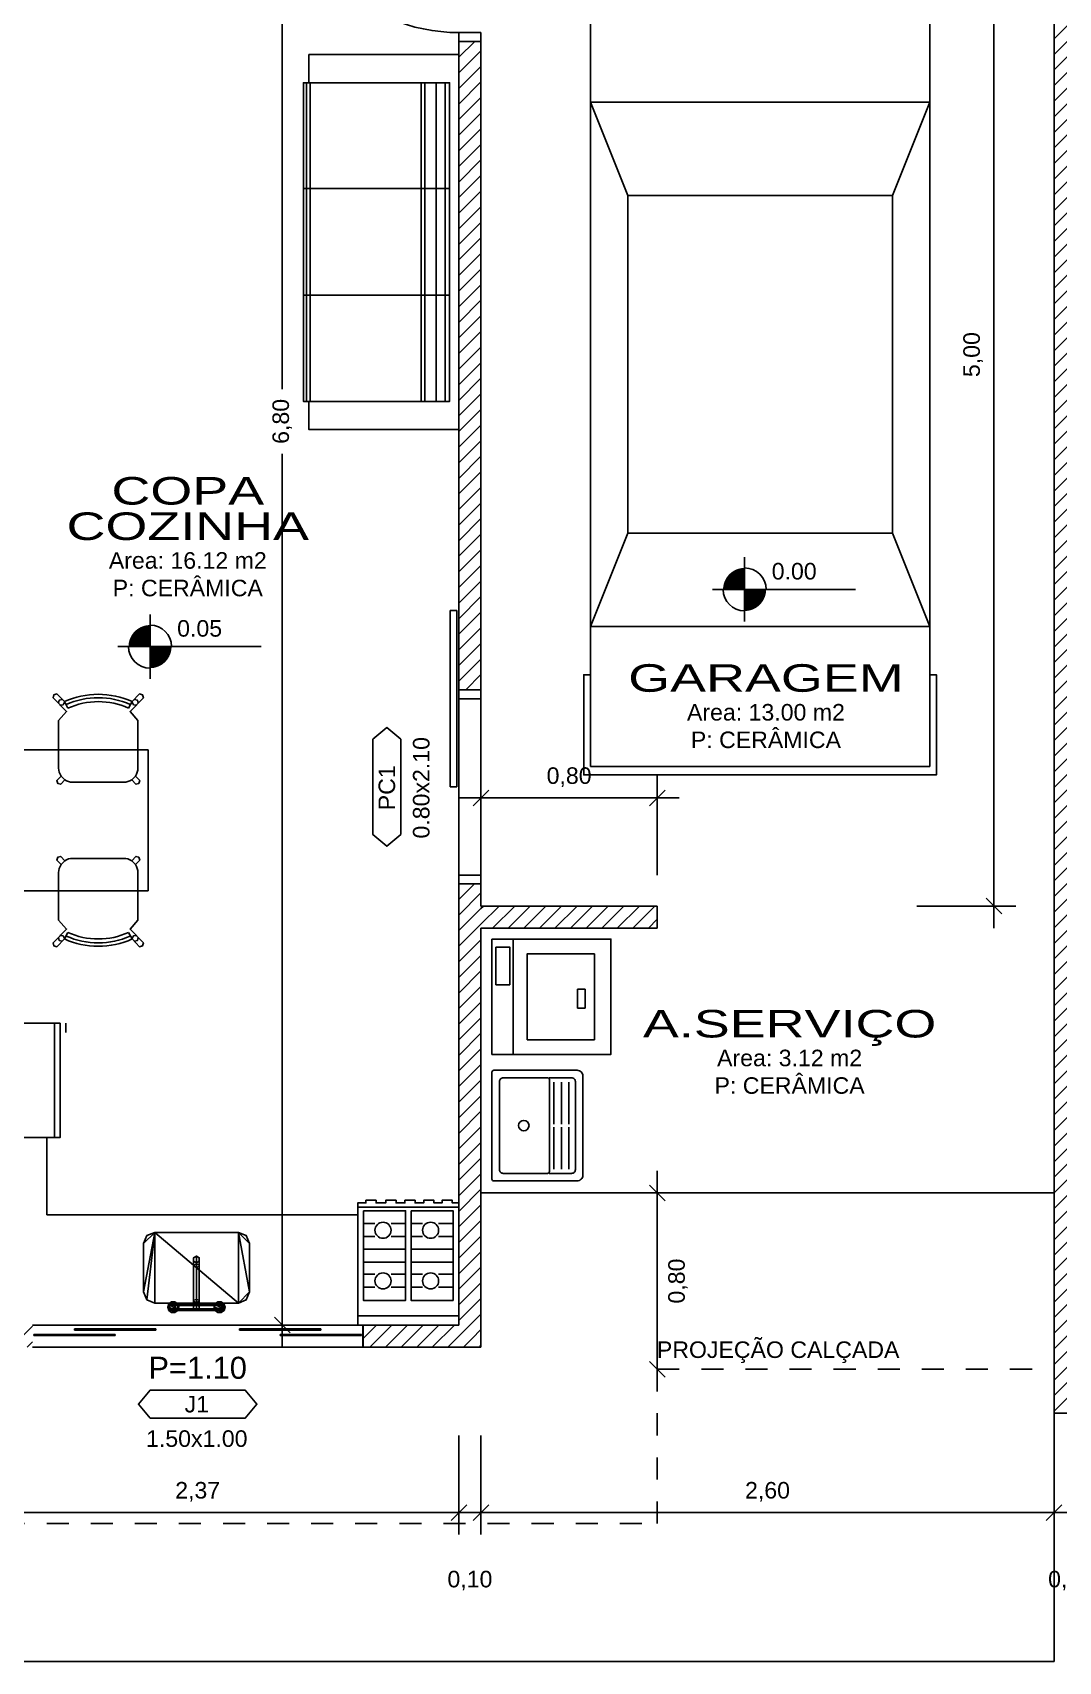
# Model space of a CAD drawing. Header units: metres. Extents: x 49 to 320, y -91 to 27.
# Drawn here: x 166.31 to 170.96, y 14.76 to 22.15 of the extents above; entities that cross this region are included whole.
import ezdxf
from ezdxf.enums import TextEntityAlignment as Align

# ---------------------------------------------------------------- set-up
doc = ezdxf.new("R2010")
doc.units = ezdxf.units.M
doc.header["$LTSCALE"] = 0.2
doc.linetypes.add('DASHED', pattern=[0.75, 0.5, -0.25])
for name, color, linetype in [('ARQ-___-___-CTA', 240, 'Continuous'), ('ARQ-___-___-LEG', 3, 'Continuous'), ('ARQ-___-___-TXT', 4, 'Continuous'), ('ARQ-___-___-VST', 9, 'Continuous'), ('ARQ-ALV', 6, 'Continuous'), ('ARQ-ALV-___-HTC', 13, 'Continuous'), ('ARQ-CXO', 2, 'Continuous'), ('ARQ-DVI', 1, 'Continuous'), ('ARQ-EQP', 24, 'Continuous'), ('ARQ-EQP-___-INT', 7, 'Continuous'), ('ARQ-MOB-___-INT', 7, 'Continuous'), ('ARQ-PIS', 2, 'Continuous')]:
    doc.layers.add(name, color=color, linetype=linetype)
doc.styles.add('REGUA100', font='arial.ttf')
doc.styles.add('REGUA60', font='arial.ttf')
doc.styles.add('REGUA80', font='arial.ttf')
doc.dimstyles.new('Active3D', dxfattribs={"dimtxt": 1.5, "dimasz": 0.01, "dimexe": 2, "dimexo": 3, "dimgap": 0.98, "dimtad": 1, "dimlfac": -1, "dimrnd": 0.005, "dimzin": 0, "dimtxsty": 'REGUA60', "dimblk": 'COTATR', "dimcen": 4, "dimdle": 4, "dimclrt": 2, "dimadec": 0, "dimazin": 0, "dimtfac": 1, "dimtmove": 2, "dimatfit": 2, "dimfxl": 1, "dimarcsym": 0})
pattern_1 = [(45, (187.28258, -1), (-0.03535534, 0.03535534), [])]

# ---------------------------------------------------------------- blocks, each defined once
blk = doc.blocks.new('IndEsq1')
blk.add_lwpolyline([(-4.32, 0.44), (4.32, 0.44), (5.38, 1.7), (4.32, 2.96), (-4.32, 2.96), (-5.38, 1.7)], close=True)
at = {"color": 0, "style": 'REGUA60', "width": 1.4}
for tag, p in [('CODESQUAD', (-0.08, 0.95)), ('DIMESQUAD', (-0.08, -2.17))]:
    blk.add_attdef(tag, text='', height=1.5, dxfattribs=at).set_placement(p, align=Align.CENTER)
at = {"color": 0, "style": 'REGUA60', "width": 1.4, "flags": 9}
blk.add_attdef('PEITORIL', text='', height=1.5, dxfattribs=at).set_placement((0.22, -4.49), align=Align.CENTER)
at = {"style": 'REGUA60', "width": 1.4, "flags": 9}
blk.add_attdef('LOCAL', text='', height=1.5, dxfattribs=at).set_placement((-0.08, -6.56), align=Align.CENTER)
blk = doc.blocks.new('MBSOF232')
at = {"color": 0}
blk.add_lwpolyline([(100, 80), (-100, 80), (-100, 0), (-85, 0), (-85, -3), (85, -3), (85, 0), (100, 0)], close=True, dxfattribs=at)
at = {"layer": 'ARQ-MOB-___-INT'}
for p, q in [((85, 72.61), (-85, 72.61)), ((-28.51, -3), (-28.51, 75)), ((28.33, -3), (28.33, 75)), ((85, 67.93), (-85, 67.93)), ((85, 61.9), (-85, 61.9)), ((85, 59.89), (-85, 59.89)), ((85, 0.66), (-85, 0.66)), ((85, -1.35), (-85, -1.35))]:
    blk.add_line(p, q, dxfattribs=at)
blk.add_lwpolyline([(85, 0), (85, 75), (-85, 75), (-85, 0)], dxfattribs=at)
blk = doc.blocks.new('MCCUB1_3')
at = {"color": 254}
mesh = blk.add_polyface(dxfattribs=at)
corners = [(-1.37, -30.51, 100.3), (-1.37, -30.51, 95.49), (-0.07, -31.26, 95.49), (-0.07, -31.26, 100.61), (-1.37, -29.01, 99.68), (-1.37, -29.01, 95.49), (-0.07, -28.26, 99.37), (-0.07, -28.26, 95.49), (1.23, -29.01, 99.68), (1.23, -29.01, 95.49), (1.23, -30.51, 100.3), (1.23, -30.51, 95.49), (-1.37, -27.24, 103.57), (-0.07, -27.55, 104.32), (-1.37, -26.62, 102.07), (-0.07, -26.31, 101.32), (1.23, -26.62, 102.07), (1.23, -27.24, 103.57), (-1.37, -10.62, 103.57), (-0.07, -10.31, 104.32), (-1.37, -11.24, 102.07), (-0.07, -11.55, 101.32), (1.23, -11.24, 102.07), (1.23, -10.62, 103.57), (-1.37, -7.57, 100.52), (-0.07, -7.04, 101.05), (-1.37, -8.63, 99.46), (-0.07, -9.16, 98.93), (1.23, -8.63, 99.46), (1.23, -7.57, 100.52), (-12.07, -6.6, 99.98), (-12.07, -7.35, 101.29), (11.93, -7.35, 101.29), (11.93, -6.6, 99.98), (-12.07, -7.36, 98.69), (11.93, -7.36, 98.69), (-12.07, -8.86, 98.7), (11.93, -8.86, 98.7), (-12.07, -9.6, 100), (11.93, -9.6, 100), (-12.07, -8.85, 101.29), (11.93, -8.85, 101.29), (12.46, -6.63, 106.88), (11.21, -5.72, 106.88), (9.67, -5.72, 106.88), (8.42, -6.62, 106.88), (7.93, -8.09, 106.88), (8.4, -9.56, 106.88), (9.64, -10.47, 106.88), (12.44, -9.59, 106.88), (11.19, -10.48, 106.88), (12.93, -8.12, 106.88), (12.46, -6.63, 101.88), (11.21, -5.72, 101.88), (9.67, -5.72, 101.88), (8.42, -6.62, 101.88), (7.93, -8.09, 101.88), (8.4, -9.56, 101.88), (9.64, -10.47, 101.88), (11.19, -10.48, 101.88), (12.44, -9.59, 101.88), (12.93, -8.12, 101.88), (-8.07, -8.12, 101.88), (-8.54, -6.63, 101.88), (-8.54, -6.63, 106.88), (-8.07, -8.12, 106.88), (-8.56, -9.59, 101.88), (-8.56, -9.59, 106.88), (-9.81, -10.48, 101.88), (-9.81, -10.48, 106.88), (-11.36, -10.47, 101.88), (-11.36, -10.47, 106.88), (-12.6, -9.56, 101.88), (-12.6, -9.56, 106.88), (-13.07, -8.09, 101.88), (-13.07, -8.09, 106.88), (-12.58, -6.62, 101.88), (-12.58, -6.62, 106.88), (-11.33, -5.72, 101.88), (-11.33, -5.72, 106.88), (-9.79, -5.72, 101.88), (-9.79, -5.72, 106.88)]
mesh.append_faces([[corners[k] for k in face] for face in [(30, 31, 32, 33), (34, 30, 33, 35), (36, 34, 35, 37), (38, 36, 37, 39), (40, 38, 39, 41), (31, 40, 41, 32), (52, 53, 43, 42), (53, 54, 44, 43), (54, 55, 45, 44), (55, 56, 46, 45), (56, 57, 47, 46), (57, 58, 48, 47), (58, 59, 50, 48), (59, 60, 49, 50), (60, 61, 51, 49), (61, 52, 42, 51), (62, 63, 64, 65), (66, 62, 65, 67), (68, 66, 67, 69), (70, 68, 69, 71), (72, 70, 71, 73), (74, 72, 73, 75), (76, 74, 75, 77), (78, 76, 77, 79), (80, 78, 79, 81), (63, 80, 81, 64)]], dxfattribs={"color": 254})
mesh.append_faces([[corners[k] for k in face] for face in [(32, 37, 35, 33), (49, 48, 50), (42, 49, 51), (64, 67, 65), (67, 71, 69)]], dxfattribs={"vtx0": -1, "color": 254})
mesh.append_faces([[corners[k] for k in face] for face in [(32, 39, 37), (42, 44, 45), (42, 45, 46), (42, 46, 47), (42, 47, 48), (64, 73, 71), (64, 75, 73), (64, 77, 75), (64, 79, 77)]], dxfattribs={"vtx0": -1, "vtx2": -1, "color": 254})
mesh.append_faces([[corners[k] for k in face] for face in [(24, 18, 19, 25), (26, 20, 18, 24), (27, 21, 20, 26), (28, 22, 21, 27), (29, 23, 22, 28), (25, 19, 23, 29)]], dxfattribs={"vtx1": -1, "color": 254})
mesh.append_faces([[corners[k] for k in face] for face in [(36, 38, 31)]], dxfattribs={"vtx1": -1, "vtx2": -1, "color": 254})
mesh.append_faces([[corners[k] for k in face] for face in [(12, 0, 3, 13), (14, 4, 0, 12), (15, 6, 4, 14), (16, 8, 6, 15), (17, 10, 8, 16), (13, 3, 10, 17), (18, 12, 13, 19), (20, 14, 12, 18), (21, 15, 14, 20), (22, 16, 15, 21), (23, 17, 16, 22), (19, 13, 17, 23)]], dxfattribs={"vtx1": -1, "vtx3": -1, "color": 254})
mesh.append_faces([[corners[k] for k in face] for face in [(32, 41, 39), (30, 34, 36, 31), (38, 40, 31), (42, 43, 44), (64, 81, 79)]], dxfattribs={"vtx2": -1, "color": 254})
mesh.append_faces([[corners[k] for k in face] for face in [(0, 1, 2, 3), (4, 5, 1, 0), (6, 7, 5, 4), (8, 9, 7, 6), (10, 11, 9, 8), (3, 2, 11, 10)]], dxfattribs={"vtx3": -1, "color": 254})
mesh = blk.add_polyface(dxfattribs=at)
corners = [(-24, -37, 70), (-22.54, -40.54, 70), (-19, -42, 70), (-24, -15, 70), (-22.54, -11.46, 70), (-19, -10, 70), (19, -10, 70), (19, -42, 70), (24, -15, 70), (24, -37, 70), (22.54, -40.54, 70), (22.54, -11.46, 70), (-24, -37, 85), (-22.54, -40.54, 85), (-19, -42, 85), (19, -42, 85), (22.54, -40.54, 85), (24, -37, 85), (24, -15, 85), (22.54, -11.46, 85), (19, -10, 85), (-19, -10, 85), (-22.54, -11.46, 85), (-24, -15, 85)]
mesh.append_faces([[corners[k] for k in face] for face in [(9, 7, 10), (6, 8, 11)]], dxfattribs={"vtx0": -1, "color": 254})
mesh.append_faces([[corners[k] for k in face] for face in [(0, 2, 3), (3, 2, 4), (4, 2, 5), (5, 2, 6), (8, 7, 9)]], dxfattribs={"vtx0": -1, "vtx1": -1, "color": 254})
mesh.append_faces([[corners[k] for k in face] for face in [(6, 7, 8)]], dxfattribs={"vtx0": -1, "vtx1": -1, "vtx2": -1, "color": 254})
mesh.append_faces([[corners[k] for k in face] for face in [(6, 2, 7)]], dxfattribs={"vtx0": -1, "vtx2": -1, "color": 254})
mesh.append_faces([[corners[k] for k in face] for face in [(12, 13, 0), (13, 14, 1), (14, 15, 2), (15, 16, 7), (16, 17, 10), (17, 18, 9), (18, 19, 8), (19, 20, 11), (20, 21, 6), (21, 22, 5), (22, 23, 4), (23, 12, 3)]], dxfattribs={"vtx1": -1, "color": 254})
mesh.append_faces([[corners[k] for k in face] for face in [(0, 1, 2), (13, 1, 0), (14, 2, 1), (15, 7, 2), (16, 10, 7), (17, 9, 10), (18, 8, 9), (19, 11, 8), (20, 6, 11), (21, 5, 6), (22, 4, 5), (23, 3, 4), (12, 0, 3)]], dxfattribs={"vtx2": -1, "color": 254})
blk = doc.blocks.new('EQF4B__2')
at = {"color": 0}
blk.add_lwpolyline([(25.5, -5), (-25.5, -5), (-25.5, -66.5), (-21.38, -66.5), (-21.38, -67.88), (-16.2, -67.88), (-16.2, -66.5), (-11.34, -66.5), (-11.34, -67.88), (-6.17, -67.88), (-6.17, -66.5), (-1.71, -66.5), (-1.71, -67.88), (3.46, -67.88), (3.46, -66.5), (7.78, -66.5), (7.78, -67.88), (12.95, -67.88), (12.95, -66.5), (17, -66.5), (17, -67.88), (22.17, -67.88), (22.17, -66.5), (25.5, -66.5)], close=True, dxfattribs=at)
at = {"layer": 'ARQ-EQP-___-INT'}
for p, q in [((-25.3, -9.71), (25.3, -9.71)), ((-22.6, -24.06), (-16.79, -24.06)), ((-8.71, -24.06), (-1.4, -24.06)), ((1.41, -24.06), (7.22, -24.06)), ((15.3, -24.06), (22.61, -24.06)), ((-22.6, -30.61), (-16.79, -30.61)), ((-8.71, -30.61), (-1.4, -30.61)), ((1.41, -30.61), (7.22, -30.61)), ((15.3, -30.61), (22.61, -30.61)), ((-22.6, -36.68), (-1.4, -36.68)), ((1.41, -36.68), (22.61, -36.68)), ((-22.6, -43.28), (-1.4, -43.28)), ((1.41, -43.28), (22.61, -43.28)), ((-22.6, -49.56), (-16.79, -49.56)), ((-22.6, -56.11), (-16.79, -56.11)), ((-8.71, -49.56), (-1.4, -49.56)), ((-8.71, -56.11), (-1.4, -56.11)), ((1.41, -49.56), (7.22, -49.56)), ((1.41, -56.11), (7.22, -56.11)), ((15.3, -49.56), (22.61, -49.56)), ((15.3, -56.11), (22.61, -56.11)), ((-25.3, -64.38), (25.3, -64.38))]:
    blk.add_line(p, q, dxfattribs=at)
for points in [[(-22.6, -62.6), (-1.4, -62.6), (-1.4, -17.4), (-22.6, -17.4)], [(1.41, -62.6), (22.61, -62.6), (22.61, -17.4), (1.41, -17.4)]]:
    blk.add_lwpolyline(points, close=True, dxfattribs=at)
for centre in [(-12.75, -27.25), (11.26, -27.25), (-12.75, -52.75), (11.26, -52.75)]:
    blk.add_circle(centre, 4.04, dxfattribs=at)
blk = doc.blocks.new('EQREFR22')
at = {"color": 0}
blk.add_lwpolyline([(30.5, -10), (-30.5, -10), (-30.5, -76), (30.5, -76)], close=True, dxfattribs=at)
at = {"layer": 'ARQ-EQP-___-INT'}
for p, q in [((-30.5, -73), (30.5, -73)), ((-30.5, -79), (-25.5, -79))]:
    blk.add_line(p, q, dxfattribs=at)
blk = doc.blocks.new('MBCAD4_2')
at = {"color": 0}
blk.add_lwpolyline([(0.02, 49.68, 0.106639), (-19.24, 45.52), (-23.45, 49.88), (-25.13, 49.43), (-25.63, 47.77), (-18.01, 39.93), (-22.5, 34.87), (-22.5, 7.87, 0.159591), (-21.02, 3.34), (-23.5, 0.83), (-22.98, -0.82), (-21.31, -1.27), (-18.97, 1.19, 0.162734), (-14.5, -0.13), (0, -0.13), (14.5, -0.13, 0.162734), (18.97, 1.19), (21.31, -1.27), (22.98, -0.82), (23.5, 0.83), (21.02, 3.34, 0.159591), (22.5, 7.87), (22.5, 34.87), (18.01, 39.93), (25.63, 47.77), (25.13, 49.43), (23.45, 49.88), (19.24, 45.52, 0.106639), (-0.02, 49.68)], format="xyb", dxfattribs=at)
at = {"layer": 'ARQ-MOB-___-INT'}
for p, q in [((-17.22, 41.8), (-19.24, 45.52)), ((17.25, 41.79), (19.24, 45.52)), ((-18.97, 1.19), (-21.02, 3.34)), ((18.97, 1.19), (21.02, 3.34))]:
    blk.add_line(p, q, dxfattribs=at)
for points in [[(-20.47, 46.81), (-22.16, 46.38), (-22.64, 44.7)], [(20.47, 46.81), (22.16, 46.38), (22.64, 44.7)], [(-19.21, 45.27), (-19.99, 43.71), (-21.73, 43.57)], [(19.21, 45.27), (19.99, 43.71), (21.73, 43.57)]]:
    blk.add_lwpolyline(points, dxfattribs=at)
for radius in [43.95, 41.7]:
    blk.add_arc((0, 3.82), radius, 65.57124, 114.39729, dxfattribs=at)
blk = doc.blocks.new('ACVEIC22')
at = {"color": 0}
blk.add_lwpolyline([(77, 180.74), (80, 180.74), (80, 226.21), (-80, 226.21), (-80, 180.74), (-77, 180.74), (-77, -130.66), (-80, -130.66), (-80, -196.28), (80, -196.28), (80, -130.66), (77, -130.66)], close=True, dxfattribs=at)
at = {"layer": 'ARQ-EQP-___-INT'}
for p, q in [((77, 222.31), (-77, 222.31)), ((-77, 222.31), (-77, 180.74)), ((77, 180.74), (77, 222.31)), ((77, 158.93), (-77, 158.93)), ((-60, 116.64), (-77, 158.93)), ((60, 116.64), (77, 158.93)), ((-60, -36.48), (-77, -78.77)), ((60, -36.48), (77, -78.77)), ((-77, -78.77), (77, -78.77)), ((-77, -130.66), (-77, -196.28)), ((77, -130.66), (77, -196.28)), ((-77, -169.29), (77, -169.29))]:
    blk.add_line(p, q, dxfattribs=at)
for points in [[(60, 116.64), (-60, 116.64), (-60, -36.48), (60, -36.48)], [(-39.03, -191.08), (-39.03, -174.28), (-74.03, -174.28), (-74.03, -191.08)], [(73.64, -191.08), (73.64, -174.28), (38.64, -174.28), (38.64, -191.08)]]:
    blk.add_lwpolyline(points, close=True, dxfattribs=at)
blk = doc.blocks.new('EQLAV1_2')
at = {"color": 0}
blk.add_lwpolyline([(30.75, -10), (-30.75, -10), (-30.75, -73.5), (30.75, -73.5)], close=True, dxfattribs=at)
at = {"layer": 'ARQ-EQP-___-INT'}
blk.add_line((30.75, -21.33), (-30.75, -21.33), dxfattribs=at)
for points in [[(6.39, -19.59), (26.39, -19.59), (26.39, -12.1), (6.39, -12.1)], [(22.95, -64.65), (22.95, -28.84), (-22.96, -28.84), (-22.96, -64.65)], [(3.97, -59.71), (3.97, -55.71), (-6.03, -55.71), (-6.03, -59.71)]]:
    blk.add_lwpolyline(points, close=True, dxfattribs=at)
blk = doc.blocks.new('SAT13S_2')
at = {"layer": 'ARQ-EQP', "color": 0, "linetype": 'ByBlock'}
blk.add_lwpolyline([(-26.5, -48.5), (26.5, -48.5, 0.414214), (29.5, -45.5), (29.5, -1, 0.414214), (28.5, 0), (-28.5, 0, 0.414214), (-29.5, -1), (-29.5, -45.5, 0.414214)], format="xyb", close=True, dxfattribs=at)
at = {"layer": 'ARQ-EQP-___-INT'}
for points in [[(25.5, -27.69), (25.5, -6, 0.414214), (23.5, -4), (-23.5, -4, 0.414214), (-25.5, -6), (-25.5, -27.69)], [(-25.5, -27.84), (-25.5, -29.65, 0.414214), (-24.5, -30.65), (-23.25, -30.65), (23.1, -30.65), (24.5, -30.65, 0.414214), (25.5, -29.65), (25.5, -27.84)], [(-25.5, -30.5), (-25.5, -42.5, 0.414214), (-23.5, -44.5)], [(-23.5, -44.5), (23.5, -44.5, 0.414214), (25.5, -42.5), (25.5, -30.5, 0.414214)], [(-23.25, -33.03), (-0.9, -33.03, 0.414214)], [(0.75, -33.03), (23.1, -33.03, 0.414214)], [(-23.25, -37.03), (-0.9, -37.03, 0.414214)], [(-23.25, -41.03), (-0.9, -41.03, 0.414214)], [(0.75, -37.03), (23.1, -37.03, 0.414214)], [(0.75, -41.03), (23.1, -41.03, 0.414214)]]:
    blk.add_lwpolyline(points, format="xyb", dxfattribs=at)
blk.add_circle((0, -17), 2.8, dxfattribs=at)
blk = doc.blocks.new('IndUni1')
at = {"color": 4, "style": 'REGUA100', "width": 1.4, "flags": 8}
blk.add_attdef('NOME1', text='', height=2.5, dxfattribs=at).set_placement((0.24, 2.99), align=Align.CENTER)
at = {"color": 4, "style": 'REGUA100', "width": 1.4}
blk.add_attdef('NOME2', text='', height=2.5, dxfattribs=at).set_placement((0.24, -0.22), align=Align.CENTER)
at = {"color": 0, "style": 'REGUA60', "width": 1.4}
for tag, p in [('AREA', (0.24, -2.82)), ('PERIM', (0.24, -5.32)), ('PISO', (0.24, -7.82)), ('PAREDE', (0.24, -10.32)), ('TETO', (0.24, -12.82))]:
    blk.add_attdef(tag, text='', height=1.5, dxfattribs=at).set_placement(p, align=Align.CENTER)
blk = doc.blocks.new('COTATR')
at = {"color": 6}
blk.add_line((-71, -71), (71, 71), dxfattribs=at)
at = {"color": 0, "linetype": 'ByBlock'}
blk.add_line((0, 0), (200, 0), dxfattribs=at)
blk = doc.blocks.new('*D102')
at = {"layer": 'ARQ-___-___-CTA', "color": 0, "lineweight": -2, "transparency": 16777216}
for p, q in [((168.2439, 15.786), (168.2439, 15.336)), ((165.8744, 15.436), (168.2434, 15.436))]:
    blk.add_line(p, q, dxfattribs=at)
at = {"layer": 'Defpoints', "color": 0, "transparency": 16777216}
for p in [(165.8739, 15.936), (168.2439, 15.936), (168.2439, 15.436)]:
    blk.add_point(p, dxfattribs=at)
at = {"layer": 'ARQ-___-___-CTA', "color": 0, "lineweight": -2, "transparency": 16777216, "xscale": 0.0005, "yscale": 0.0005, "zscale": 0.0005, "rotation": 180}
blk.add_blockref('COTATR', (165.8739, 15.436), dxfattribs=at)
at = {"layer": 'ARQ-___-___-CTA', "color": 0, "lineweight": -2, "transparency": 16777216, "xscale": 0.0005, "yscale": 0.0005, "zscale": 0.0005}
blk.add_blockref('COTATR', (168.2439, 15.436), dxfattribs=at)
at = {"layer": 'ARQ-___-___-CTA', "color": 2, "transparency": 16777216, "insert": (167.0589, 15.5301), "char_height": 0.075, "attachment_point": 5, "style": 'REGUA60'}
blk.add_mtext('2,37', dxfattribs=at)
blk = doc.blocks.new('*D103')
at = {"layer": 'ARQ-___-___-CTA', "color": 0, "lineweight": -2, "transparency": 16777216}
for p, q in [((168.3439, 15.786), (168.3439, 15.336)), ((168.2444, 15.436), (168.3434, 15.436))]:
    blk.add_line(p, q, dxfattribs=at)
at = {"layer": 'Defpoints', "color": 0, "transparency": 16777216}
for p in [(168.2439, 15.936), (168.3439, 15.936), (168.3439, 15.436)]:
    blk.add_point(p, dxfattribs=at)
at = {"layer": 'ARQ-___-___-CTA', "color": 0, "lineweight": -2, "transparency": 16777216, "xscale": 0.0005, "yscale": 0.0005, "zscale": 0.0005, "rotation": 180}
blk.add_blockref('COTATR', (168.2439, 15.436), dxfattribs=at)
at = {"layer": 'ARQ-___-___-CTA', "color": 0, "lineweight": -2, "transparency": 16777216, "xscale": 0.0005, "yscale": 0.0005, "zscale": 0.0005}
blk.add_blockref('COTATR', (168.3439, 15.436), dxfattribs=at)
at = {"layer": 'ARQ-___-___-CTA', "color": 2, "transparency": 16777216, "insert": (168.2939, 15.1273), "char_height": 0.075, "attachment_point": 5, "style": 'REGUA60'}
blk.add_mtext('0,10', dxfattribs=at)
blk = doc.blocks.new('*D104')
at = {"layer": 'ARQ-___-___-CTA', "color": 0, "lineweight": -2, "transparency": 16777216}
for p, q in [((170.9439, 15.786), (170.9439, 15.336)), ((168.3444, 15.436), (170.9434, 15.436))]:
    blk.add_line(p, q, dxfattribs=at)
at = {"layer": 'Defpoints', "color": 0, "transparency": 16777216}
for p in [(168.3439, 15.936), (170.9439, 15.936), (170.9439, 15.436)]:
    blk.add_point(p, dxfattribs=at)
at = {"layer": 'ARQ-___-___-CTA', "color": 0, "lineweight": -2, "transparency": 16777216, "xscale": 0.0005, "yscale": 0.0005, "zscale": 0.0005, "rotation": 180}
blk.add_blockref('COTATR', (168.3439, 15.436), dxfattribs=at)
at = {"layer": 'ARQ-___-___-CTA', "color": 0, "lineweight": -2, "transparency": 16777216, "xscale": 0.0005, "yscale": 0.0005, "zscale": 0.0005}
blk.add_blockref('COTATR', (170.9439, 15.436), dxfattribs=at)
at = {"layer": 'ARQ-___-___-CTA', "color": 2, "transparency": 16777216, "insert": (169.6439, 15.5301), "char_height": 0.075, "attachment_point": 5, "style": 'REGUA60'}
blk.add_mtext('2,60', dxfattribs=at)
blk = doc.blocks.new('*D105')
at = {"layer": 'ARQ-___-___-CTA', "color": 0, "lineweight": -2, "transparency": 16777216}
for p, q in [((171.0939, 15.786), (171.0939, 15.336)), ((170.9444, 15.436), (171.0934, 15.436))]:
    blk.add_line(p, q, dxfattribs=at)
at = {"layer": 'Defpoints', "color": 0, "transparency": 16777216}
for p in [(170.9439, 15.936), (171.0939, 15.936), (171.0939, 15.436)]:
    blk.add_point(p, dxfattribs=at)
at = {"layer": 'ARQ-___-___-CTA', "color": 0, "lineweight": -2, "transparency": 16777216, "xscale": 0.0005, "yscale": 0.0005, "zscale": 0.0005, "rotation": 180}
blk.add_blockref('COTATR', (170.9439, 15.436), dxfattribs=at)
at = {"layer": 'ARQ-___-___-CTA', "color": 0, "lineweight": -2, "transparency": 16777216, "xscale": 0.0005, "yscale": 0.0005, "zscale": 0.0005}
blk.add_blockref('COTATR', (171.0939, 15.436), dxfattribs=at)
at = {"layer": 'ARQ-___-___-CTA', "color": 2, "transparency": 16777216, "insert": (171.0189, 15.1273), "char_height": 0.075, "attachment_point": 5, "style": 'REGUA60'}
blk.add_mtext('0,15', dxfattribs=at)
blk = doc.blocks.new('*D151')
at = {"layer": 'ARQ-___-___-CTA', "color": 0, "lineweight": -2, "transparency": 16777216}
for p, q in [((168.3439, 18.3261), (168.3439, 18.7761)), ((169.1439, 18.3261), (169.1439, 18.7761)), ((168.3444, 18.6761), (169.1434, 18.6761))]:
    blk.add_line(p, q, dxfattribs=at)
at = {"layer": 'Defpoints', "color": 0, "transparency": 16777216}
for p in [(169.1439, 18.6761), (168.3439, 18.1761), (169.1439, 18.1761)]:
    blk.add_point(p, dxfattribs=at)
at = {"layer": 'ARQ-___-___-CTA', "color": 0, "lineweight": -2, "transparency": 16777216, "xscale": 0.0005, "yscale": 0.0005, "zscale": 0.0005, "rotation": 180}
blk.add_blockref('COTATR', (168.3439, 18.6761), dxfattribs=at)
at = {"layer": 'ARQ-___-___-CTA', "color": 0, "lineweight": -2, "transparency": 16777216, "xscale": 0.0005, "yscale": 0.0005, "zscale": 0.0005}
blk.add_blockref('COTATR', (169.1439, 18.6761), dxfattribs=at)
at = {"layer": 'ARQ-___-___-CTA', "color": 2, "transparency": 16777216, "insert": (168.7439, 18.7702), "char_height": 0.075, "attachment_point": 5, "style": 'REGUA60'}
blk.add_mtext('0,80', dxfattribs=at)
blk = doc.blocks.new('*D152')
at = {"layer": 'ARQ-___-___-CTA', "color": 0, "lineweight": -2, "transparency": 16777216}
for p, q in [((170.3207, 23.186), (170.7707, 23.186)), ((170.6707, 23.1855), (170.6707, 18.1865)), ((170.3207, 18.186), (170.7707, 18.186))]:
    blk.add_line(p, q, dxfattribs=at)
at = {"layer": 'Defpoints', "color": 0, "transparency": 16777216}
for p in [(170.1707, 23.186), (170.1707, 18.186), (170.6707, 18.186)]:
    blk.add_point(p, dxfattribs=at)
at = {"layer": 'ARQ-___-___-CTA', "color": 0, "lineweight": -2, "transparency": 16777216, "xscale": 0.0005, "yscale": 0.0005, "zscale": 0.0005}
for p, rotation in [((170.6707, 23.186), 90), ((170.6707, 18.186), 270)]:
    blk.add_blockref('COTATR', p, dxfattribs=dict(at, rotation=rotation))
at = {"layer": 'ARQ-___-___-CTA', "color": 2, "transparency": 16777216, "insert": (170.5766, 20.686), "char_height": 0.075, "attachment_point": 5, "rotation": 90, "style": 'REGUA60'}
blk.add_mtext('5,00', dxfattribs=at)
blk = doc.blocks.new('NivelPB')
for p, q in [((0, -2.92), (0, 2.92)), ((-2.92, 0), (10.07, 0))]:
    blk.add_line(p, q)
at = {"const_width": 1.95}
for points in [[(-0.98, 0, -0.414214), (0, 0.98, -0.618034)], [(0, -0.98, 0.414214), (0.98, 0, 0.618034)]]:
    blk.add_lwpolyline(points, format="xyb", dxfattribs=at)
for start, end in [(0, 90), (180, 270)]:
    blk.add_arc((0, 0), 1.95, start, end)
at = {"color": 0, "linetype": 'ByBlock', "style": 'REGUA60', "width": 1.4}
blk.add_attdef('NIVEL', (2.46, 0.9), '', height=1.5, dxfattribs=at)
blk = doc.blocks.new('*D191')
at = {"layer": 'ARQ-___-___-CTA', "color": 0, "lineweight": -2, "transparency": 16777216}
for p, q in [((167.0925, 23.086), (167.5425, 23.086)), ((167.4425, 23.0855), (167.4425, 20.5297)), ((167.4425, 16.2865), (167.4425, 20.2367)), ((167.0925, 16.286), (167.5425, 16.286))]:
    blk.add_line(p, q, dxfattribs=at)
at = {"layer": 'Defpoints', "color": 0, "transparency": 16777216}
for p in [(166.9425, 23.086), (167.4425, 23.086), (166.9425, 16.286)]:
    blk.add_point(p, dxfattribs=at)
at = {"layer": 'ARQ-___-___-CTA', "color": 0, "lineweight": -2, "transparency": 16777216, "xscale": 0.0005, "yscale": 0.0005, "zscale": 0.0005}
for p, rotation in [((167.4425, 23.086), 90), ((167.4425, 16.286), 270)]:
    blk.add_blockref('COTATR', p, dxfattribs=dict(at, rotation=rotation))
at = {"layer": 'ARQ-___-___-CTA', "color": 2, "transparency": 16777216, "insert": (167.4425, 20.3832), "char_height": 0.075, "attachment_point": 5, "rotation": 90, "style": 'REGUA60'}
blk.add_mtext('6,80', dxfattribs=at)

msp = doc.modelspace()

# ---------------------------------------------------------------- hatches: boundary and pattern name
at = {"layer": 'ARQ-ALV-___-HTC'}
h = msp.add_hatch(dxfattribs=at)
h.set_pattern_fill('_U', color=256, scale=0.05, angle=45, style=0, pattern_type=0)
h.set_pattern_definition(pattern_1)
h.paths.add_polyline_path([(171.0939, 24.186), (170.9439, 24.186), (170.9439, 15.886), (171.0939, 15.886)])
h = msp.add_hatch(dxfattribs=at)
h.set_pattern_fill('_U', color=256, scale=0.05, angle=45, style=0, pattern_type=0)
h.set_pattern_definition(pattern_1)
h.paths.add_polyline_path([(168.2439, 22.986), (168.3439, 22.986), (168.3439, 23.186), (168.2439, 23.086)])
h.paths.add_polyline_path([(168.2439, 18.286), (168.2439, 16.286), (168.3439, 16.186), (168.3439, 18.286)])
h.paths.add_polyline_path([(168.3439, 19.166), (168.3439, 22.106), (168.2439, 22.106), (168.2439, 19.166)])
h = msp.add_hatch(dxfattribs=at)
h.set_pattern_fill('_U', color=256, scale=0.05, angle=45, style=0, pattern_type=0)
h.set_pattern_definition(pattern_1)
h.paths.add_polyline_path([(168.3439, 18.186), (168.3439, 18.086), (169.1439, 18.086), (169.1439, 18.186)])
h = msp.add_hatch(dxfattribs=at)
h.set_pattern_fill('_U', color=256, scale=0.05, angle=45, style=0, pattern_type=0)
h.set_pattern_definition(pattern_1)
h.paths.add_polyline_path([(162.3739, 16.286), (162.3739, 16.186), (163.3239, 16.186), (163.3239, 16.286)])
h.paths.add_polyline_path([(167.8089, 16.286), (167.8089, 16.186), (168.3439, 16.186), (168.2439, 16.286)])
h.paths.add_polyline_path([(166.3089, 16.286), (164.8239, 16.286), (164.8239, 16.186), (166.3089, 16.186)])

# ---------------------------------------------------------------- linework, layer by layer
at = {"layer": 'ARQ-___-___-CTA'}
msp.add_line((169.1439, 16.885), (169.1439, 16.086), dxfattribs=at)
at = {"layer": 'ARQ-___-___-VST'}
for p, q in [((168.2439, 19.126), (168.2439, 18.326)), ((168.3439, 18.326), (168.3439, 19.126)), ((166.8339, 18.8945), (165.8739, 18.8945)), ((166.8339, 18.2545), (166.8339, 18.8945)), ((165.8739, 18.2545), (166.8339, 18.2545)), ((166.3739, 17.136), (166.3739, 16.786)), ((166.3739, 16.786), (167.7849, 16.786)), ((167.8079, 16.286), (166.3099, 16.286)), ((166.3099, 16.186), (167.8079, 16.186)), ((170.9439, 14.761), (170.9439, 15.886)), ((162.3739, 14.761), (170.9439, 14.761))]:
    msp.add_line(p, q, dxfattribs=at)
at = {"layer": 'ARQ-___-___-VST', "linetype": 'DASHED'}
for p, q in [((169.1439, 15.386), (169.1439, 16.086)), ((169.1439, 16.086), (170.9439, 16.086)), ((162.3739, 15.386), (169.1439, 15.386))]:
    msp.add_line(p, q, dxfattribs=at)
at = {"layer": 'ARQ-ALV'}
for p, q in [((170.9439, 24.186), (170.9439, 15.886)), ((168.3439, 22.106), (168.2439, 22.106)), ((168.2439, 22.106), (168.2439, 19.166)), ((168.3439, 19.166), (168.3439, 22.106)), ((168.2439, 19.166), (168.3439, 19.166)), ((168.2439, 18.286), (168.2439, 16.286)), ((168.3439, 18.286), (168.2439, 18.286)), ((168.3439, 18.186), (168.3439, 18.286)), ((169.1439, 18.186), (168.3439, 18.186)), ((169.1439, 18.086), (169.1439, 18.186)), ((168.3439, 16.186), (168.3439, 18.086)), ((168.3439, 18.086), (169.1439, 18.086)), ((167.8089, 16.286), (167.8089, 16.186)), ((168.2439, 16.286), (167.8089, 16.286)), ((167.8089, 16.186), (168.3439, 16.186)), ((170.9439, 15.886), (171.0939, 15.886))]:
    msp.add_line(p, q, dxfattribs=at)
at = {"layer": 'ARQ-CXO'}
for p, q in [((168.2439, 22.146), (168.2439, 22.106)), ((168.3439, 22.146), (168.2439, 22.146)), ((168.2439, 22.106), (168.3439, 22.106)), ((168.3439, 22.106), (168.3439, 22.146)), ((168.2039, 19.526), (168.2039, 18.726)), ((168.2339, 19.526), (168.2039, 19.526)), ((168.2339, 18.726), (168.2339, 19.526)), ((168.3439, 19.166), (168.2439, 19.166)), ((168.2439, 19.166), (168.2439, 19.126)), ((168.3439, 19.126), (168.3439, 19.166)), ((168.2439, 19.126), (168.3439, 19.126)), ((168.2039, 18.726), (168.2339, 18.726)), ((168.2439, 18.326), (168.2439, 18.286)), ((168.3439, 18.326), (168.2439, 18.326)), ((168.3439, 18.286), (168.3439, 18.326)), ((168.2439, 18.286), (168.3439, 18.286)), ((167.8089, 16.286), (167.8079, 16.286)), ((167.8079, 16.286), (167.8079, 16.186)), ((167.8089, 16.186), (167.8089, 16.286)), ((167.8079, 16.186), (167.8089, 16.186))]:
    msp.add_line(p, q, dxfattribs=at)
at = {"layer": 'ARQ-DVI'}
for p, q in [((166.8698, 16.2685), (166.5005, 16.2685)), ((166.5005, 16.2685), (166.5005, 16.2635)), ((166.5005, 16.2635), (166.8698, 16.2635)), ((166.8698, 16.2635), (166.8698, 16.2685)), ((167.6173, 16.2685), (167.248, 16.2685)), ((167.248, 16.2685), (167.248, 16.2635)), ((167.248, 16.2635), (167.6173, 16.2635)), ((167.6173, 16.2635), (167.6173, 16.2685)), ((166.6851, 16.2435), (166.3159, 16.2435)), ((166.3159, 16.2435), (166.3159, 16.2385)), ((166.3159, 16.2385), (166.6851, 16.2385)), ((166.6851, 16.2385), (166.6851, 16.2435)), ((167.8019, 16.2435), (167.4326, 16.2435)), ((167.4326, 16.2435), (167.4326, 16.2385)), ((167.4326, 16.2385), (167.8019, 16.2385)), ((167.8019, 16.2385), (167.8019, 16.2435))]:
    msp.add_line(p, q, dxfattribs=at)
at = {"layer": 'ARQ-PIS'}
for p, q in [((168.3439, 18.326), (168.3439, 19.126)), ((168.3439, 16.886), (170.9439, 16.886)), ((170.9439, 16.886), (168.3439, 16.886))]:
    msp.add_line(p, q, dxfattribs=at)
msp.add_arc((168.2439, 22.946), 0.8, 180, 270, dxfattribs=at)

# ---------------------------------------------------------------- block references
at = {"xscale": -0.01, "yscale": 0.01, "zscale": 0.01, "rotation": 180}
msp.add_blockref('ACVEIC22', (169.6103, 21.0421), dxfattribs=at)
at = {"layer": 'ARQ-___-___-CTA', "color": 2}
ref = msp.add_blockref('NivelPB', (169.5401, 19.6212), dxfattribs=dict(at, xscale=0.05, yscale=0.05, zscale=0.05))
ref.add_attrib('NIVEL', '0.00', (169.663, 19.6664), dxfattribs={"layer": '0', "color": 0, "linetype": 'ByBlock', "height": 0.075, "style": 'REGUA60'})
ref = msp.add_blockref('NivelPB', (166.8428, 19.362), dxfattribs=dict(at, xscale=0.05, yscale=0.05, zscale=0.05))
ref.add_attrib('NIVEL', '0.05', (166.9658, 19.4072), dxfattribs={"layer": '0', "color": 0, "linetype": 'ByBlock', "height": 0.075, "style": 'REGUA60'})
at = {"layer": 'ARQ-___-___-CTA', "xscale": 0.0005, "yscale": 0.0005, "zscale": 0.0005}
for p, rotation in [((169.1439, 16.8855), 90), ((169.1439, 16.0855), 270)]:
    msp.add_blockref('COTATR', p, dxfattribs=dict(at, rotation=rotation))
at = {"layer": 'ARQ-___-___-LEG'}
ref = msp.add_blockref('IndEsq1', (168.0019, 18.726), dxfattribs=dict(at, xscale=0.05, yscale=0.05, zscale=0.05, rotation=90))
ref.add_attrib('CODESQUAD', 'PC1', dxfattribs={"layer": '0', "color": 0, "height": 0.075, "rotation": 90, "style": 'REGUA60'}).set_placement((167.9544, 18.722), align=Align.CENTER)
ref.add_attrib('DIMESQUAD', '0.80x2.10', dxfattribs={"layer": '0', "color": 0, "height": 0.075, "rotation": 90, "style": 'REGUA60'}).set_placement((168.1104, 18.722), align=Align.CENTER)
ref = msp.add_blockref('IndEsq1', (167.0589, 15.8423), dxfattribs=dict(at, xscale=0.05, yscale=0.05, zscale=0.05))
ref.add_attrib('CODESQUAD', 'J1', dxfattribs={"layer": '0', "color": 0, "height": 0.075, "style": 'REGUA60'}).set_placement((167.0549, 15.8898), align=Align.CENTER)
ref.add_attrib('DIMESQUAD', '1.50x1.00', dxfattribs={"layer": '0', "color": 0, "height": 0.075, "style": 'REGUA60'}).set_placement((167.0549, 15.7338), align=Align.CENTER)
at = {"layer": 'ARQ-___-___-TXT'}
ref = msp.add_blockref('IndUni1', (167.002, 19.8564), dxfattribs=dict(at, xscale=0.05, yscale=0.05, zscale=0.05))
ref.add_attrib('NOME1', 'COPA', dxfattribs={"layer": '0', "color": 4, "height": 0.125, "style": 'REGUA100', "width": 1.4, "flags": 8}).set_placement((167.014, 20.0059), align=Align.CENTER)
ref.add_attrib('NOME2', 'COZINHA', dxfattribs={"layer": '0', "color": 4, "height": 0.125, "style": 'REGUA100', "width": 1.4}).set_placement((167.014, 19.8454), align=Align.CENTER)
ref.add_attrib('AREA', 'Area: 16.12 m2', dxfattribs={"layer": '0', "color": 0, "height": 0.075, "style": 'REGUA60'}).set_placement((167.014, 19.7152), align=Align.CENTER)
ref.add_attrib('PERIM', 'P: CERÂMICA', dxfattribs={"layer": '0', "color": 0, "height": 0.075, "style": 'REGUA60'}).set_placement((167.014, 19.5902), align=Align.CENTER)
ref = msp.add_blockref('IndUni1', (169.6249, 19.1682), dxfattribs=dict(at, xscale=0.05, yscale=0.05, zscale=0.05))
ref.add_attrib('NOME2', 'GARAGEM', dxfattribs={"layer": '0', "color": 4, "height": 0.125, "style": 'REGUA100', "width": 1.4}).set_placement((169.6368, 19.1572), align=Align.CENTER)
ref.add_attrib('AREA', 'Area: 13.00 m2', dxfattribs={"layer": '0', "color": 0, "height": 0.075, "style": 'REGUA60'}).set_placement((169.6368, 19.0269), align=Align.CENTER)
ref.add_attrib('PERIM', 'P: CERÂMICA', dxfattribs={"layer": '0', "color": 0, "height": 0.075, "style": 'REGUA60'}).set_placement((169.6368, 18.9019), align=Align.CENTER)
ref = msp.add_blockref('IndUni1', (169.7323, 17.6008), dxfattribs=dict(at, xscale=0.05, yscale=0.05, zscale=0.05))
ref.add_attrib('NOME2', 'A.SERVIÇO', dxfattribs={"layer": '0', "color": 4, "height": 0.125, "style": 'REGUA100', "width": 1.4}).set_placement((169.7442, 17.5898), align=Align.CENTER)
ref.add_attrib('AREA', 'Area: 3.12 m2', dxfattribs={"layer": '0', "color": 0, "height": 0.075, "style": 'REGUA60'}).set_placement((169.7442, 17.4595), align=Align.CENTER)
ref.add_attrib('PERIM', 'P: CERÂMICA', dxfattribs={"layer": '0', "color": 0, "height": 0.075, "style": 'REGUA60'}).set_placement((169.7442, 17.3345), align=Align.CENTER)
at = {"layer": 'ARQ-___-___-VST'}
for name, p, xscale, yscale, zscale, rotation in [('MBSOF232', (167.5639, 21.196), 0.0085, 0.0085, 0.0085, 270), ('MBCAD4_2', (166.608, 18.4006), 0.008, 0.008, 0.008, 180), ('EQLAV1_2', (168.3089, 17.7746), 0.0085, 0.0085, 0.0085, 90), ('EQREFR22', (165.7889, 17.3952), -0.0085, 0.0085, 0.0085, 90), ('SAT13S_2', (168.3939, 17.1904), 0.0085, 0.0085, 0.0085, 90), ('EQF4B__2', (168.0144, 16.241), -0.009000000000000001, 0.009000000000000001, 0.009000000000000001, 180), ('MCCUB1_3', (167.0539, 16.286), -0.01, 0.01, 0.01, 180)]:
    msp.add_blockref(name, p, dxfattribs=dict(at, xscale=xscale, yscale=yscale, zscale=zscale, rotation=rotation))
at = {"layer": 'ARQ-___-___-VST', "xscale": -0.008, "yscale": 0.008, "zscale": 0.008}
msp.add_blockref('MBCAD4_2', (166.608, 18.7484), dxfattribs=at)

# ---------------------------------------------------------------- texts
at = {"layer": 'ARQ-___-___-CTA', "color": 2, "insert": (169.238, 16.4855), "char_height": 0.075, "attachment_point": 5, "rotation": 90, "style": 'REGUA60'}
msp.add_mtext('0,80', dxfattribs=at)
at = {"layer": 'ARQ-___-___-LEG', "style": 'REGUA60'}
msp.add_text('PROJEÇÃO CALÇADA', height=0.075, dxfattribs=at).set_placement((169.1421, 16.1369))
at = {"layer": 'ARQ-___-___-LEG', "style": 'REGUA80'}
msp.add_text('P=1.10', height=0.1, dxfattribs=at).set_placement((167.0589, 16.0923), align=Align.MIDDLE)

# ---------------------------------------------------------------- dimensions: what is measured, and where the dimension line sits
at = {"layer": 'ARQ-___-___-CTA'}
dim = msp.add_linear_dim(base=(170.6707, 18.186), p1=(170.1707, 23.186), p2=(170.1707, 18.186), angle=270, dimstyle='Active3D', override={"dimscale": 0.05}, dxfattribs=at)
dim.commit()
dim.dimension.update_dxf_attribs({"geometry": '*D152', "text_midpoint": (170.5766, 20.686)})
dim = msp.add_linear_dim(base=(167.4425, 23.086), p1=(166.9425, 16.286), p2=(166.9425, 23.086), angle=90, dimstyle='Active3D', override={"dimscale": 0.05}, dxfattribs=at)
dim.commit()
dim.dimension.update_dxf_attribs({"geometry": '*D191', "text_midpoint": (167.4425, 20.3832), "dimtype": 160})
for base, p1, p2, override, picture, middle in [((169.1439, 18.6761), (168.3439, 18.1761), (169.1439, 18.1761), {"dimscale": 0.05}, '*D151', (168.7439, 18.7702)), ((168.2439, 15.436), (165.8739, 15.936), (168.2439, 15.936), {"dimscale": 0.05, "dimse1": 1}, '*D102', (167.0589, 15.5301)), ((168.3439, 15.436), (168.2439, 15.936), (168.3439, 15.936), {"dimscale": 0.05, "dimse1": 1}, '*D103', (168.2939, 15.1273)), ((170.9439, 15.436), (168.3439, 15.936), (170.9439, 15.936), {"dimscale": 0.05, "dimse1": 1}, '*D104', (169.6439, 15.5301)), ((171.0939, 15.436), (170.9439, 15.936), (171.0939, 15.936), {"dimscale": 0.05, "dimse1": 1}, '*D105', (171.0189, 15.1273))]:
    dim = msp.add_linear_dim(base=base, p1=p1, p2=p2, dimstyle='Active3D', override=override, dxfattribs=at)
    dim.commit()
    dim.dimension.update_dxf_attribs({"geometry": picture, "text_midpoint": middle})

doc.saveas('drawing.dxf')
